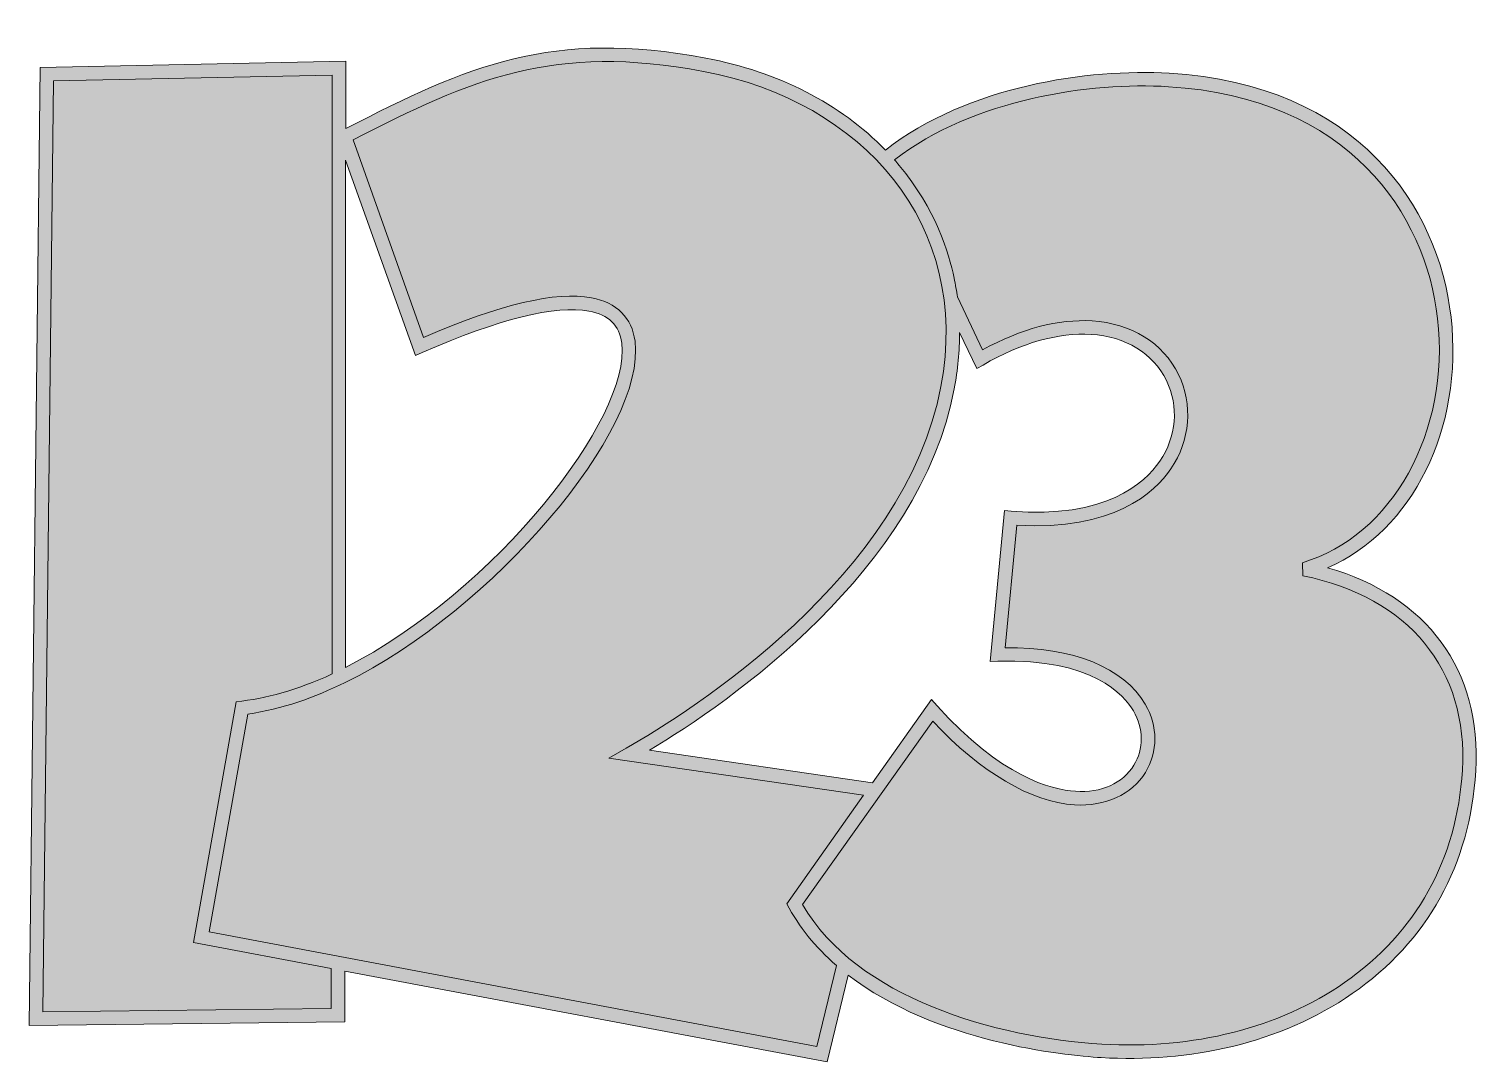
# Model space of a CAD drawing. Header units: inches. Extents: x 0.68 to 3.37, y -2.88 to -0.96.
import ezdxf

# ---------------------------------------------------------------- set-up
doc = ezdxf.new("R2010")
doc.units = ezdxf.units.IN
doc.header["$MEASUREMENT"] = 0
doc.layers.add('Design', color=7, linetype='Continuous', lineweight=0)

msp = doc.modelspace()

# ---------------------------------------------------------------- hatches: boundary and pattern name
at = {"layer": 'Design', "true_color": 0xf8e0c5, "transparency": 33554687}
h = msp.add_hatch(color=254, dxfattribs=at)
h.dxf.hatch_style = 2
edge = h.paths.add_edge_path()
edge.add_spline(control_points=[(2.4327, -1.5931), (2.4327, -1.5931), (2.4444, -1.5864), (2.4444, -1.5864), (2.5163, -1.5451), (2.5837, -1.526), (2.6447, -1.5297), (2.7084, -1.5336), (2.7592, -1.5646), (2.7838, -1.6149), (2.8073, -1.6629), (2.8027, -1.7189), (2.7715, -1.7646), (2.7437, -1.8052), (2.6711, -1.8712), (2.4967, -1.8567), (2.4967, -1.8567), (2.4844, -1.8557), (2.4844, -1.8557), (2.4844, -1.8557), (2.4576, -2.1353), (2.4576, -2.1353), (2.4576, -2.1353), (2.4718, -2.1348), (2.4718, -2.1348), (2.6472, -2.1292), (2.7058, -2.1971), (2.7229, -2.2266), (2.7419, -2.2595), (2.7423, -2.2971), (2.7237, -2.3271), (2.703, -2.3608), (2.6636, -2.3785), (2.6155, -2.3754), (2.5707, -2.3727), (2.4779, -2.3485), (2.3593, -2.2173), (2.3593, -2.2173), (2.3488, -2.2057), (2.3488, -2.2057), (2.3488, -2.2057), (2.2397, -2.3597), (2.2397, -2.3597), (2.2397, -2.3597), (1.8269, -2.2995), (1.8269, -2.2995), (1.9754, -2.2103), (2.3279, -1.9663), (2.3912, -1.6305), (2.3978, -1.5952), (2.4011, -1.5603), (2.4011, -1.5263), (2.4011, -1.5263), (2.4327, -1.5931), (2.4327, -1.5931)], knot_values=[0, 0, 0, 0, 1, 1, 1, 2, 2, 2, 3, 3, 3, 4, 4, 4, 5, 5, 5, 6, 6, 6, 7, 7, 7, 8, 8, 8, 9, 9, 9, 10, 10, 10, 11, 11, 11, 12, 12, 12, 13, 13, 13, 14, 14, 14, 15, 15, 15, 16, 16, 16, 17, 17, 17, 18, 18, 18, 18], degree=3, periodic=0)
edge = h.paths.add_edge_path()
edge.add_spline(control_points=[(1.2645, -1.207), (1.2645, -1.207), (1.394, -1.5688), (1.394, -1.5688), (1.394, -1.5688), (1.4063, -1.5634), (1.4063, -1.5634), (1.5494, -1.5007), (1.6533, -1.4749), (1.715, -1.4866), (1.7515, -1.4934), (1.7713, -1.5128), (1.7756, -1.5457), (1.7935, -1.6831), (1.5419, -2.0051), (1.2645, -2.146), (1.2645, -2.146), (1.2645, -1.207), (1.2645, -1.207)], knot_values=[0, 0, 0, 0, 1, 1, 1, 2, 2, 2, 3, 3, 3, 4, 4, 4, 5, 5, 5, 6, 6, 6, 6], degree=3, periodic=0)
edge = h.paths.add_edge_path()
edge.add_spline(control_points=[(3.0822, -1.9617), (3.2394, -1.8928), (3.3341, -1.7051), (3.3107, -1.4976), (3.2877, -1.2933), (3.1386, -1.0674), (2.7891, -1.0463), (2.6406, -1.0373), (2.4159, -1.0696), (2.2638, -1.1885), (2.1799, -1.1024), (2.0654, -1.0436), (1.9315, -1.0183), (1.6461, -0.9645), (1.4907, -1.0324), (1.2652, -1.1486), (1.2652, -1.1486), (1.2652, -1.024), (1.2652, -1.024), (1.2652, -1.024), (0.6989, -1.0357), (0.6989, -1.0357), (0.6989, -1.0357), (0.6786, -2.8089), (0.6786, -2.8089), (0.6786, -2.8089), (1.2631, -2.8019), (1.2631, -2.8019), (1.2631, -2.8019), (1.2631, -2.7082), (1.2631, -2.7082), (1.2631, -2.7082), (2.1557, -2.8764), (2.1557, -2.8764), (2.1557, -2.8764), (2.195, -2.7155), (2.195, -2.7155), (2.358, -2.8407), (2.5932, -2.8641), (2.6631, -2.8683), (2.8255, -2.8782), (2.9941, -2.8426), (3.1279, -2.7499), (3.267, -2.6536), (3.3461, -2.511), (3.3566, -2.3377), (3.368, -2.1517), (3.2661, -2.0136), (3.0822, -1.9617)], knot_values=[0, 0, 0, 0, 1, 1, 1, 2, 2, 2, 3, 3, 3, 4, 4, 4, 5, 5, 5, 6, 6, 6, 7, 7, 7, 8, 8, 8, 9, 9, 9, 10, 10, 10, 11, 11, 11, 12, 12, 12, 13, 13, 13, 14, 14, 14, 15, 15, 15, 16, 16, 16, 16], degree=3, periodic=0)
at = {"layer": 'Design', "true_color": 0x333333, "transparency": 33554687}
h = msp.add_hatch(color=250, dxfattribs=at)
h.dxf.hatch_style = 2
edge = h.paths.add_edge_path()
edge.add_spline(control_points=[(3.3317, -2.3362), (3.3217, -2.5016), (3.2463, -2.6375), (3.1136, -2.7294), (2.9927, -2.8131), (2.8333, -2.8536), (2.6646, -2.8434), (2.4667, -2.8314), (2.2105, -2.7576), (2.1105, -2.5852), (2.1105, -2.5852), (2.3513, -2.2455), (2.3513, -2.2455), (2.4405, -2.3406), (2.5333, -2.3955), (2.614, -2.4004), (2.6708, -2.4038), (2.7196, -2.3814), (2.745, -2.3403), (2.7685, -2.3023), (2.7683, -2.2551), (2.7445, -2.2141), (2.7051, -2.146), (2.6114, -2.1087), (2.4852, -2.1096), (2.4852, -2.1096), (2.507, -1.8825), (2.507, -1.8825), (2.6853, -1.894), (2.762, -1.8228), (2.7921, -1.7787), (2.828, -1.7263), (2.8334, -1.6593), (2.8062, -1.6039), (2.7775, -1.5453), (2.7192, -1.5092), (2.6462, -1.5047), (2.5836, -1.501), (2.5156, -1.5189), (2.4437, -1.5581), (2.4437, -1.5581), (2.3969, -1.4604), (2.3969, -1.4604), (2.3955, -1.4498), (2.3934, -1.4375), (2.391, -1.4255), (2.3815, -1.3797), (2.3568, -1.2975), (2.2891, -1.2168), (2.2863, -1.2134), (2.2837, -1.2099), (2.2807, -1.2066), (2.4274, -1.0931), (2.6441, -1.0625), (2.7876, -1.0712), (3.1216, -1.0915), (3.264, -1.3062), (3.2859, -1.5004), (3.3094, -1.7093), (3.2017, -1.9035), (3.0355, -1.9522), (3.0355, -1.9522), (3.0366, -1.9764), (3.0366, -1.9764), (3.2327, -2.0159), (3.343, -2.1504), (3.3317, -2.3362)], knot_values=[0, 0, 0, 0, 1, 1, 1, 2, 2, 2, 3, 3, 3, 4, 4, 4, 5, 5, 5, 6, 6, 6, 7, 7, 7, 8, 8, 8, 9, 9, 9, 10, 10, 10, 11, 11, 11, 12, 12, 12, 13, 13, 13, 14, 14, 14, 15, 15, 15, 16, 16, 16, 17, 17, 17, 18, 18, 18, 19, 19, 19, 20, 20, 20, 21, 21, 21, 22, 22, 22, 22], degree=3, periodic=0)
edge = h.paths.add_edge_path()
edge.add_spline(control_points=[(2.4327, -1.5931), (2.4327, -1.5931), (2.4444, -1.5864), (2.4444, -1.5864), (2.5163, -1.5451), (2.5837, -1.526), (2.6447, -1.5297), (2.7084, -1.5336), (2.7592, -1.5646), (2.7838, -1.6149), (2.8073, -1.6629), (2.8027, -1.7189), (2.7715, -1.7646), (2.7437, -1.8052), (2.6711, -1.8712), (2.4967, -1.8567), (2.4967, -1.8567), (2.4844, -1.8557), (2.4844, -1.8557), (2.4844, -1.8557), (2.4576, -2.1353), (2.4576, -2.1353), (2.4576, -2.1353), (2.4718, -2.1348), (2.4718, -2.1348), (2.6472, -2.1292), (2.7058, -2.1971), (2.7229, -2.2266), (2.7419, -2.2595), (2.7423, -2.2971), (2.7237, -2.3271), (2.703, -2.3608), (2.6636, -2.3785), (2.6155, -2.3754), (2.5707, -2.3727), (2.4779, -2.3485), (2.3593, -2.2173), (2.3593, -2.2173), (2.3488, -2.2057), (2.3488, -2.2057), (2.3488, -2.2057), (2.2397, -2.3597), (2.2397, -2.3597), (2.2397, -2.3597), (1.8269, -2.2995), (1.8269, -2.2995), (1.9754, -2.2103), (2.3279, -1.9663), (2.3912, -1.6305), (2.3978, -1.5952), (2.4011, -1.5603), (2.4011, -1.5263), (2.4011, -1.5263), (2.4327, -1.5931), (2.4327, -1.5931)], knot_values=[0, 0, 0, 0, 1, 1, 1, 2, 2, 2, 3, 3, 3, 4, 4, 4, 5, 5, 5, 6, 6, 6, 7, 7, 7, 8, 8, 8, 9, 9, 9, 10, 10, 10, 11, 11, 11, 12, 12, 12, 13, 13, 13, 14, 14, 14, 15, 15, 15, 16, 16, 16, 17, 17, 17, 18, 18, 18, 18], degree=3, periodic=0)
edge = h.paths.add_edge_path()
edge.add_spline(control_points=[(2.1371, -2.8475), (2.1371, -2.8475), (1.0118, -2.6354), (1.0118, -2.6354), (1.0118, -2.6354), (1.0835, -2.2324), (1.0835, -2.2324), (1.1476, -2.2236), (1.2062, -2.2017), (1.2639, -2.1741), (1.2639, -2.1741), (1.2639, -2.174), (1.2639, -2.174), (1.5373, -2.04), (1.8217, -1.7062), (1.8003, -1.5425), (1.7946, -1.4987), (1.7667, -1.4709), (1.7197, -1.462), (1.6538, -1.4495), (1.5519, -1.4735), (1.4085, -1.5352), (1.4085, -1.5352), (1.2784, -1.1698), (1.2784, -1.1698), (1.4982, -1.0566), (1.6501, -0.9907), (1.9268, -1.0428), (2.2236, -1.0989), (2.4227, -1.3272), (2.3666, -1.6259), (2.3003, -1.9774), (1.9037, -2.2275), (1.7837, -2.2958), (1.7837, -2.2958), (1.7521, -2.3138), (1.7521, -2.3138), (1.7521, -2.3138), (2.2234, -2.3826), (2.2234, -2.3826), (2.2234, -2.3826), (2.081, -2.5836), (2.081, -2.5836), (2.1046, -2.6268), (2.1328, -2.6631), (2.1735, -2.698), (2.1735, -2.698), (2.1371, -2.8475), (2.1371, -2.8475)], knot_values=[0, 0, 0, 0, 1, 1, 1, 2, 2, 2, 3, 3, 3, 4, 4, 4, 5, 5, 5, 6, 6, 6, 7, 7, 7, 8, 8, 8, 9, 9, 9, 10, 10, 10, 11, 11, 11, 12, 12, 12, 13, 13, 13, 14, 14, 14, 15, 15, 15, 16, 16, 16, 16], degree=3, periodic=0)
edge = h.paths.add_edge_path()
edge.add_spline(control_points=[(1.2381, -2.7036), (1.2381, -2.7036), (1.2381, -2.7772), (1.2381, -2.7772), (1.2381, -2.7772), (0.7039, -2.7836), (0.7039, -2.7836), (0.7039, -2.7836), (0.7236, -1.0602), (0.7236, -1.0602), (0.7236, -1.0602), (1.2396, -1.0496), (1.2396, -1.0496), (1.2396, -1.0496), (1.2396, -2.1582), (1.2396, -2.1582), (1.1719, -2.1896), (1.1184, -2.2033), (1.0621, -2.2097), (1.0621, -2.2097), (0.9829, -2.6554), (0.9829, -2.6554), (0.9829, -2.6554), (1.2381, -2.7036), (1.2381, -2.7036)], knot_values=[0, 0, 0, 0, 1, 1, 1, 2, 2, 2, 3, 3, 3, 4, 4, 4, 5, 5, 5, 6, 6, 6, 7, 7, 7, 8, 8, 8, 8], degree=3, periodic=0)
edge = h.paths.add_edge_path()
edge.add_spline(control_points=[(1.2645, -1.207), (1.2645, -1.207), (1.394, -1.5688), (1.394, -1.5688), (1.394, -1.5688), (1.4063, -1.5634), (1.4063, -1.5634), (1.5494, -1.5007), (1.6533, -1.4749), (1.715, -1.4866), (1.7515, -1.4934), (1.7713, -1.5128), (1.7756, -1.5457), (1.7935, -1.6831), (1.5419, -2.0051), (1.2645, -2.146), (1.2645, -2.146), (1.2645, -1.207), (1.2645, -1.207)], knot_values=[0, 0, 0, 0, 1, 1, 1, 2, 2, 2, 3, 3, 3, 4, 4, 4, 5, 5, 5, 6, 6, 6, 6], degree=3, periodic=0)
edge = h.paths.add_edge_path()
edge.add_spline(control_points=[(3.0822, -1.9617), (3.2394, -1.8928), (3.3341, -1.7051), (3.3107, -1.4976), (3.2877, -1.2933), (3.1386, -1.0674), (2.7891, -1.0463), (2.6406, -1.0373), (2.4159, -1.0696), (2.2638, -1.1885), (2.1799, -1.1024), (2.0654, -1.0436), (1.9315, -1.0183), (1.6461, -0.9645), (1.4907, -1.0324), (1.2652, -1.1486), (1.2652, -1.1486), (1.2652, -1.024), (1.2652, -1.024), (1.2652, -1.024), (0.6989, -1.0357), (0.6989, -1.0357), (0.6989, -1.0357), (0.6786, -2.8089), (0.6786, -2.8089), (0.6786, -2.8089), (1.2631, -2.8019), (1.2631, -2.8019), (1.2631, -2.8019), (1.2631, -2.7082), (1.2631, -2.7082), (1.2631, -2.7082), (2.1557, -2.8764), (2.1557, -2.8764), (2.1557, -2.8764), (2.195, -2.7155), (2.195, -2.7155), (2.358, -2.8407), (2.5932, -2.8641), (2.6631, -2.8683), (2.8255, -2.8782), (2.9941, -2.8426), (3.1279, -2.7499), (3.267, -2.6536), (3.3461, -2.511), (3.3566, -2.3377), (3.368, -2.1517), (3.2661, -2.0136), (3.0822, -1.9617)], knot_values=[0, 0, 0, 0, 1, 1, 1, 2, 2, 2, 3, 3, 3, 4, 4, 4, 5, 5, 5, 6, 6, 6, 7, 7, 7, 8, 8, 8, 9, 9, 9, 10, 10, 10, 11, 11, 11, 12, 12, 12, 13, 13, 13, 14, 14, 14, 15, 15, 15, 16, 16, 16, 16], degree=3, periodic=0)

# ---------------------------------------------------------------- linework, layer by layer
at = {"layer": 'Design'}
for points, knots in [([(3.0822, -1.9617), (3.2394, -1.8928), (3.3341, -1.7051), (3.3107, -1.4976), (3.2877, -1.2933), (3.1386, -1.0674), (2.7891, -1.0463), (2.6406, -1.0373), (2.4159, -1.0696), (2.2638, -1.1885), (2.1799, -1.1024), (2.0654, -1.0436), (1.9315, -1.0183), (1.6461, -0.9645), (1.4907, -1.0324), (1.2652, -1.1486), (1.2652, -1.1486), (1.2652, -1.024), (1.2652, -1.024), (1.2652, -1.024), (0.6989, -1.0357), (0.6989, -1.0357), (0.6989, -1.0357), (0.6786, -2.8089), (0.6786, -2.8089), (0.6786, -2.8089), (1.2631, -2.8019), (1.2631, -2.8019), (1.2631, -2.8019), (1.2631, -2.7082), (1.2631, -2.7082), (1.2631, -2.7082), (2.1557, -2.8764), (2.1557, -2.8764), (2.1557, -2.8764), (2.195, -2.7155), (2.195, -2.7155), (2.358, -2.8407), (2.5932, -2.8641), (2.6631, -2.8683), (2.8255, -2.8782), (2.9941, -2.8426), (3.1279, -2.7499), (3.267, -2.6536), (3.3461, -2.511), (3.3566, -2.3377), (3.368, -2.1517), (3.2661, -2.0136), (3.0822, -1.9617)], [0, 0, 0, 0, 1, 1, 1, 2, 2, 2, 3, 3, 3, 4, 4, 4, 5, 5, 5, 6, 6, 6, 7, 7, 7, 8, 8, 8, 9, 9, 9, 10, 10, 10, 11, 11, 11, 12, 12, 12, 13, 13, 13, 14, 14, 14, 15, 15, 15, 16, 16, 16, 16]), ([(3.0822, -1.9617), (3.2394, -1.8928), (3.3341, -1.7051), (3.3107, -1.4976), (3.2877, -1.2933), (3.1386, -1.0674), (2.7891, -1.0463), (2.6406, -1.0373), (2.4159, -1.0696), (2.2638, -1.1885), (2.1799, -1.1024), (2.0654, -1.0436), (1.9315, -1.0183), (1.6461, -0.9645), (1.4907, -1.0324), (1.2652, -1.1486), (1.2652, -1.1486), (1.2652, -1.024), (1.2652, -1.024), (1.2652, -1.024), (0.6989, -1.0357), (0.6989, -1.0357), (0.6989, -1.0357), (0.6786, -2.8089), (0.6786, -2.8089), (0.6786, -2.8089), (1.2631, -2.8019), (1.2631, -2.8019), (1.2631, -2.8019), (1.2631, -2.7082), (1.2631, -2.7082), (1.2631, -2.7082), (2.1557, -2.8764), (2.1557, -2.8764), (2.1557, -2.8764), (2.195, -2.7155), (2.195, -2.7155), (2.358, -2.8407), (2.5932, -2.8641), (2.6631, -2.8683), (2.8255, -2.8782), (2.9941, -2.8426), (3.1279, -2.7499), (3.267, -2.6536), (3.3461, -2.511), (3.3566, -2.3377), (3.368, -2.1517), (3.2661, -2.0136), (3.0822, -1.9617)], [0, 0, 0, 0, 1, 1, 1, 2, 2, 2, 3, 3, 3, 4, 4, 4, 5, 5, 5, 6, 6, 6, 7, 7, 7, 8, 8, 8, 9, 9, 9, 10, 10, 10, 11, 11, 11, 12, 12, 12, 13, 13, 13, 14, 14, 14, 15, 15, 15, 16, 16, 16, 16]), ([(2.1371, -2.8475), (2.1371, -2.8475), (1.0118, -2.6354), (1.0118, -2.6354), (1.0118, -2.6354), (1.0835, -2.2324), (1.0835, -2.2324), (1.1476, -2.2236), (1.2062, -2.2017), (1.2639, -2.1741), (1.2639, -2.1741), (1.2639, -2.174), (1.2639, -2.174), (1.5373, -2.04), (1.8217, -1.7062), (1.8003, -1.5425), (1.7946, -1.4987), (1.7667, -1.4709), (1.7197, -1.462), (1.6538, -1.4495), (1.5519, -1.4735), (1.4085, -1.5352), (1.4085, -1.5352), (1.2784, -1.1698), (1.2784, -1.1698), (1.4982, -1.0566), (1.6501, -0.9907), (1.9268, -1.0428), (2.2236, -1.0989), (2.4227, -1.3272), (2.3666, -1.6259), (2.3003, -1.9774), (1.9037, -2.2275), (1.7837, -2.2958), (1.7837, -2.2958), (1.7521, -2.3138), (1.7521, -2.3138), (1.7521, -2.3138), (2.2234, -2.3826), (2.2234, -2.3826), (2.2234, -2.3826), (2.081, -2.5836), (2.081, -2.5836), (2.1046, -2.6268), (2.1328, -2.6631), (2.1735, -2.698), (2.1735, -2.698), (2.1371, -2.8475), (2.1371, -2.8475)], [0, 0, 0, 0, 1, 1, 1, 2, 2, 2, 3, 3, 3, 4, 4, 4, 5, 5, 5, 6, 6, 6, 7, 7, 7, 8, 8, 8, 9, 9, 9, 10, 10, 10, 11, 11, 11, 12, 12, 12, 13, 13, 13, 14, 14, 14, 15, 15, 15, 16, 16, 16, 16]), ([(1.2381, -2.7036), (1.2381, -2.7036), (1.2381, -2.7772), (1.2381, -2.7772), (1.2381, -2.7772), (0.7039, -2.7836), (0.7039, -2.7836), (0.7039, -2.7836), (0.7236, -1.0602), (0.7236, -1.0602), (0.7236, -1.0602), (1.2396, -1.0496), (1.2396, -1.0496), (1.2396, -1.0496), (1.2396, -2.1582), (1.2396, -2.1582), (1.1719, -2.1896), (1.1184, -2.2033), (1.0621, -2.2097), (1.0621, -2.2097), (0.9829, -2.6554), (0.9829, -2.6554), (0.9829, -2.6554), (1.2381, -2.7036), (1.2381, -2.7036)], [0, 0, 0, 0, 1, 1, 1, 2, 2, 2, 3, 3, 3, 4, 4, 4, 5, 5, 5, 6, 6, 6, 7, 7, 7, 8, 8, 8, 8]), ([(3.3317, -2.3362), (3.3217, -2.5016), (3.2463, -2.6375), (3.1136, -2.7294), (2.9927, -2.8131), (2.8333, -2.8536), (2.6646, -2.8434), (2.4667, -2.8314), (2.2105, -2.7576), (2.1105, -2.5852), (2.1105, -2.5852), (2.3513, -2.2455), (2.3513, -2.2455), (2.4405, -2.3406), (2.5333, -2.3955), (2.614, -2.4004), (2.6708, -2.4038), (2.7196, -2.3814), (2.745, -2.3403), (2.7685, -2.3023), (2.7683, -2.2551), (2.7445, -2.2141), (2.7051, -2.146), (2.6114, -2.1087), (2.4852, -2.1096), (2.4852, -2.1096), (2.507, -1.8825), (2.507, -1.8825), (2.6853, -1.894), (2.762, -1.8228), (2.7921, -1.7787), (2.828, -1.7263), (2.8334, -1.6593), (2.8062, -1.6039), (2.7775, -1.5453), (2.7192, -1.5092), (2.6462, -1.5047), (2.5836, -1.501), (2.5156, -1.5189), (2.4437, -1.5581), (2.4437, -1.5581), (2.3969, -1.4604), (2.3969, -1.4604), (2.3955, -1.4498), (2.3934, -1.4375), (2.391, -1.4255), (2.3815, -1.3797), (2.3568, -1.2975), (2.2891, -1.2168), (2.2863, -1.2134), (2.2837, -1.2099), (2.2807, -1.2066), (2.4274, -1.0931), (2.6441, -1.0625), (2.7876, -1.0712), (3.1216, -1.0915), (3.264, -1.3062), (3.2859, -1.5004), (3.3094, -1.7093), (3.2017, -1.9035), (3.0355, -1.9522), (3.0355, -1.9522), (3.0366, -1.9764), (3.0366, -1.9764), (3.2327, -2.0159), (3.343, -2.1504), (3.3317, -2.3362)], [0, 0, 0, 0, 1, 1, 1, 2, 2, 2, 3, 3, 3, 4, 4, 4, 5, 5, 5, 6, 6, 6, 7, 7, 7, 8, 8, 8, 9, 9, 9, 10, 10, 10, 11, 11, 11, 12, 12, 12, 13, 13, 13, 14, 14, 14, 15, 15, 15, 16, 16, 16, 17, 17, 17, 18, 18, 18, 19, 19, 19, 20, 20, 20, 21, 21, 21, 22, 22, 22, 22]), ([(1.2645, -1.207), (1.2645, -1.207), (1.394, -1.5688), (1.394, -1.5688), (1.394, -1.5688), (1.4063, -1.5634), (1.4063, -1.5634), (1.5494, -1.5007), (1.6533, -1.4749), (1.715, -1.4866), (1.7515, -1.4934), (1.7713, -1.5128), (1.7756, -1.5457), (1.7935, -1.6831), (1.5419, -2.0051), (1.2645, -2.146), (1.2645, -2.146), (1.2645, -1.207), (1.2645, -1.207)], [0, 0, 0, 0, 1, 1, 1, 2, 2, 2, 3, 3, 3, 4, 4, 4, 5, 5, 5, 6, 6, 6, 6]), ([(1.2645, -1.207), (1.2645, -1.207), (1.394, -1.5688), (1.394, -1.5688), (1.394, -1.5688), (1.4063, -1.5634), (1.4063, -1.5634), (1.5494, -1.5007), (1.6533, -1.4749), (1.715, -1.4866), (1.7515, -1.4934), (1.7713, -1.5128), (1.7756, -1.5457), (1.7935, -1.6831), (1.5419, -2.0051), (1.2645, -2.146), (1.2645, -2.146), (1.2645, -1.207), (1.2645, -1.207)], [0, 0, 0, 0, 1, 1, 1, 2, 2, 2, 3, 3, 3, 4, 4, 4, 5, 5, 5, 6, 6, 6, 6]), ([(2.4327, -1.5931), (2.4327, -1.5931), (2.4444, -1.5864), (2.4444, -1.5864), (2.5163, -1.5451), (2.5837, -1.526), (2.6447, -1.5297), (2.7084, -1.5336), (2.7592, -1.5646), (2.7838, -1.6149), (2.8073, -1.6629), (2.8027, -1.7189), (2.7715, -1.7646), (2.7437, -1.8052), (2.6711, -1.8712), (2.4967, -1.8567), (2.4967, -1.8567), (2.4844, -1.8557), (2.4844, -1.8557), (2.4844, -1.8557), (2.4576, -2.1353), (2.4576, -2.1353), (2.4576, -2.1353), (2.4718, -2.1348), (2.4718, -2.1348), (2.6472, -2.1292), (2.7058, -2.1971), (2.7229, -2.2266), (2.7419, -2.2595), (2.7423, -2.2971), (2.7237, -2.3271), (2.703, -2.3608), (2.6636, -2.3785), (2.6155, -2.3754), (2.5707, -2.3727), (2.4779, -2.3485), (2.3593, -2.2173), (2.3593, -2.2173), (2.3488, -2.2057), (2.3488, -2.2057), (2.3488, -2.2057), (2.2397, -2.3597), (2.2397, -2.3597), (2.2397, -2.3597), (1.8269, -2.2995), (1.8269, -2.2995), (1.9754, -2.2103), (2.3279, -1.9663), (2.3912, -1.6305), (2.3978, -1.5952), (2.4011, -1.5603), (2.4011, -1.5263), (2.4011, -1.5263), (2.4327, -1.5931), (2.4327, -1.5931)], [0, 0, 0, 0, 1, 1, 1, 2, 2, 2, 3, 3, 3, 4, 4, 4, 5, 5, 5, 6, 6, 6, 7, 7, 7, 8, 8, 8, 9, 9, 9, 10, 10, 10, 11, 11, 11, 12, 12, 12, 13, 13, 13, 14, 14, 14, 15, 15, 15, 16, 16, 16, 17, 17, 17, 18, 18, 18, 18]), ([(2.4327, -1.5931), (2.4327, -1.5931), (2.4444, -1.5864), (2.4444, -1.5864), (2.5163, -1.5451), (2.5837, -1.526), (2.6447, -1.5297), (2.7084, -1.5336), (2.7592, -1.5646), (2.7838, -1.6149), (2.8073, -1.6629), (2.8027, -1.7189), (2.7715, -1.7646), (2.7437, -1.8052), (2.6711, -1.8712), (2.4967, -1.8567), (2.4967, -1.8567), (2.4844, -1.8557), (2.4844, -1.8557), (2.4844, -1.8557), (2.4576, -2.1353), (2.4576, -2.1353), (2.4576, -2.1353), (2.4718, -2.1348), (2.4718, -2.1348), (2.6472, -2.1292), (2.7058, -2.1971), (2.7229, -2.2266), (2.7419, -2.2595), (2.7423, -2.2971), (2.7237, -2.3271), (2.703, -2.3608), (2.6636, -2.3785), (2.6155, -2.3754), (2.5707, -2.3727), (2.4779, -2.3485), (2.3593, -2.2173), (2.3593, -2.2173), (2.3488, -2.2057), (2.3488, -2.2057), (2.3488, -2.2057), (2.2397, -2.3597), (2.2397, -2.3597), (2.2397, -2.3597), (1.8269, -2.2995), (1.8269, -2.2995), (1.9754, -2.2103), (2.3279, -1.9663), (2.3912, -1.6305), (2.3978, -1.5952), (2.4011, -1.5603), (2.4011, -1.5263), (2.4011, -1.5263), (2.4327, -1.5931), (2.4327, -1.5931)], [0, 0, 0, 0, 1, 1, 1, 2, 2, 2, 3, 3, 3, 4, 4, 4, 5, 5, 5, 6, 6, 6, 7, 7, 7, 8, 8, 8, 9, 9, 9, 10, 10, 10, 11, 11, 11, 12, 12, 12, 13, 13, 13, 14, 14, 14, 15, 15, 15, 16, 16, 16, 17, 17, 17, 18, 18, 18, 18])]:
    msp.add_open_spline(points, degree=3, knots=knots, dxfattribs=at)

doc.saveas('drawing.dxf')
